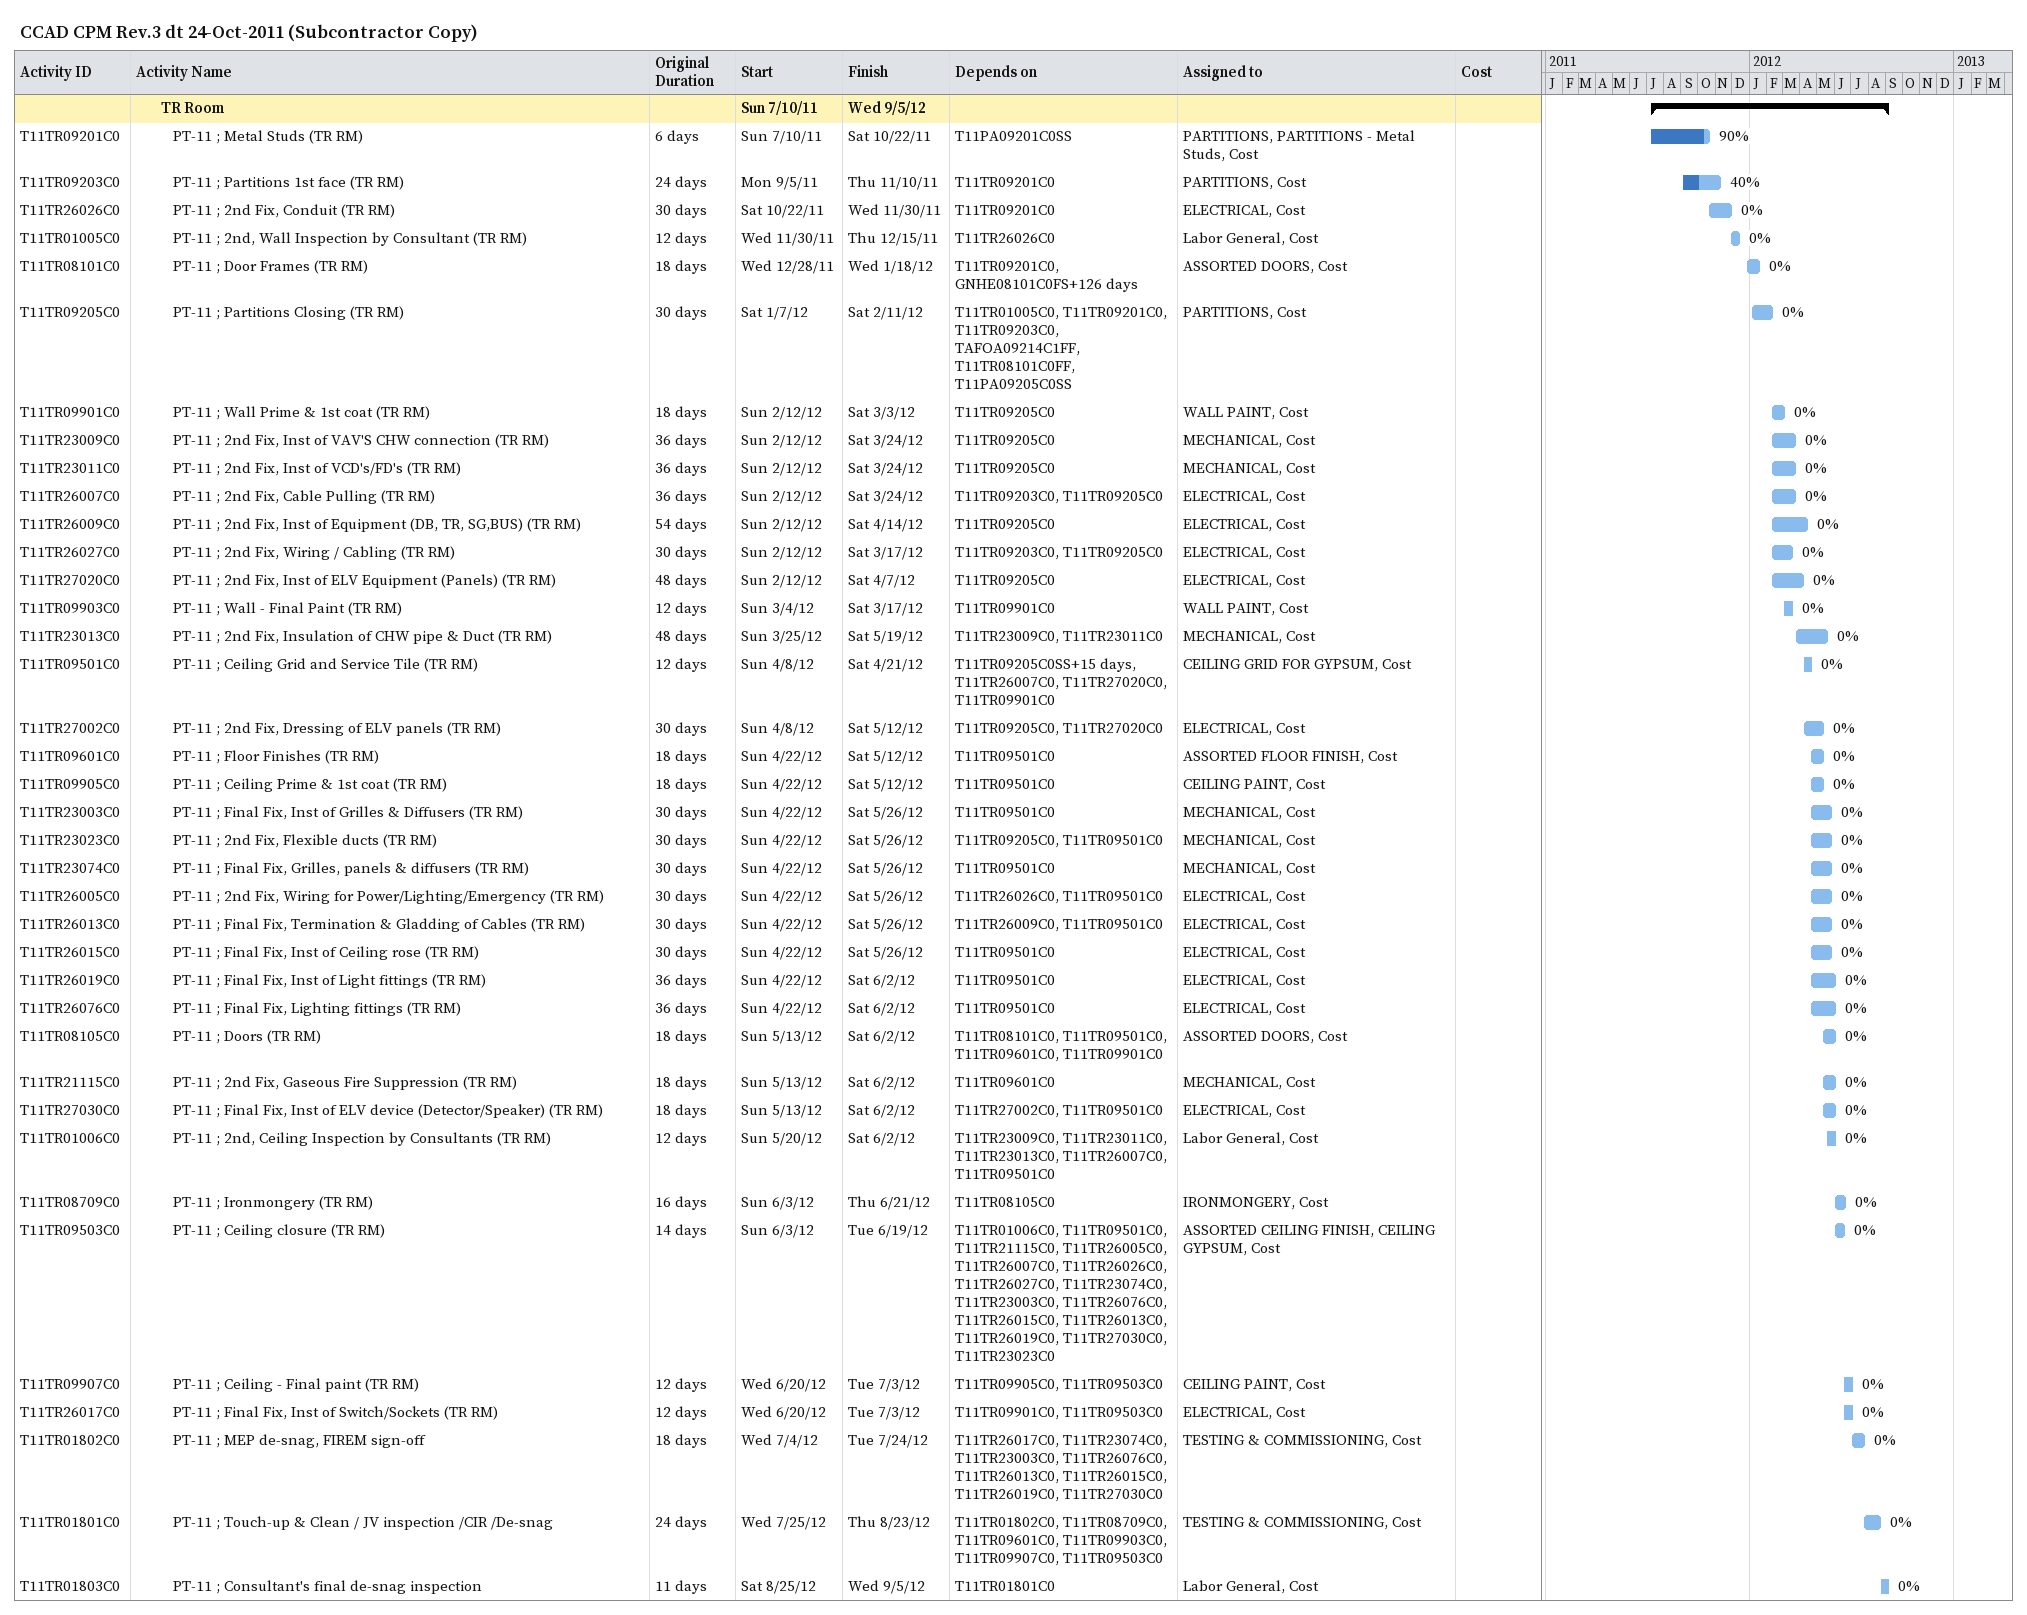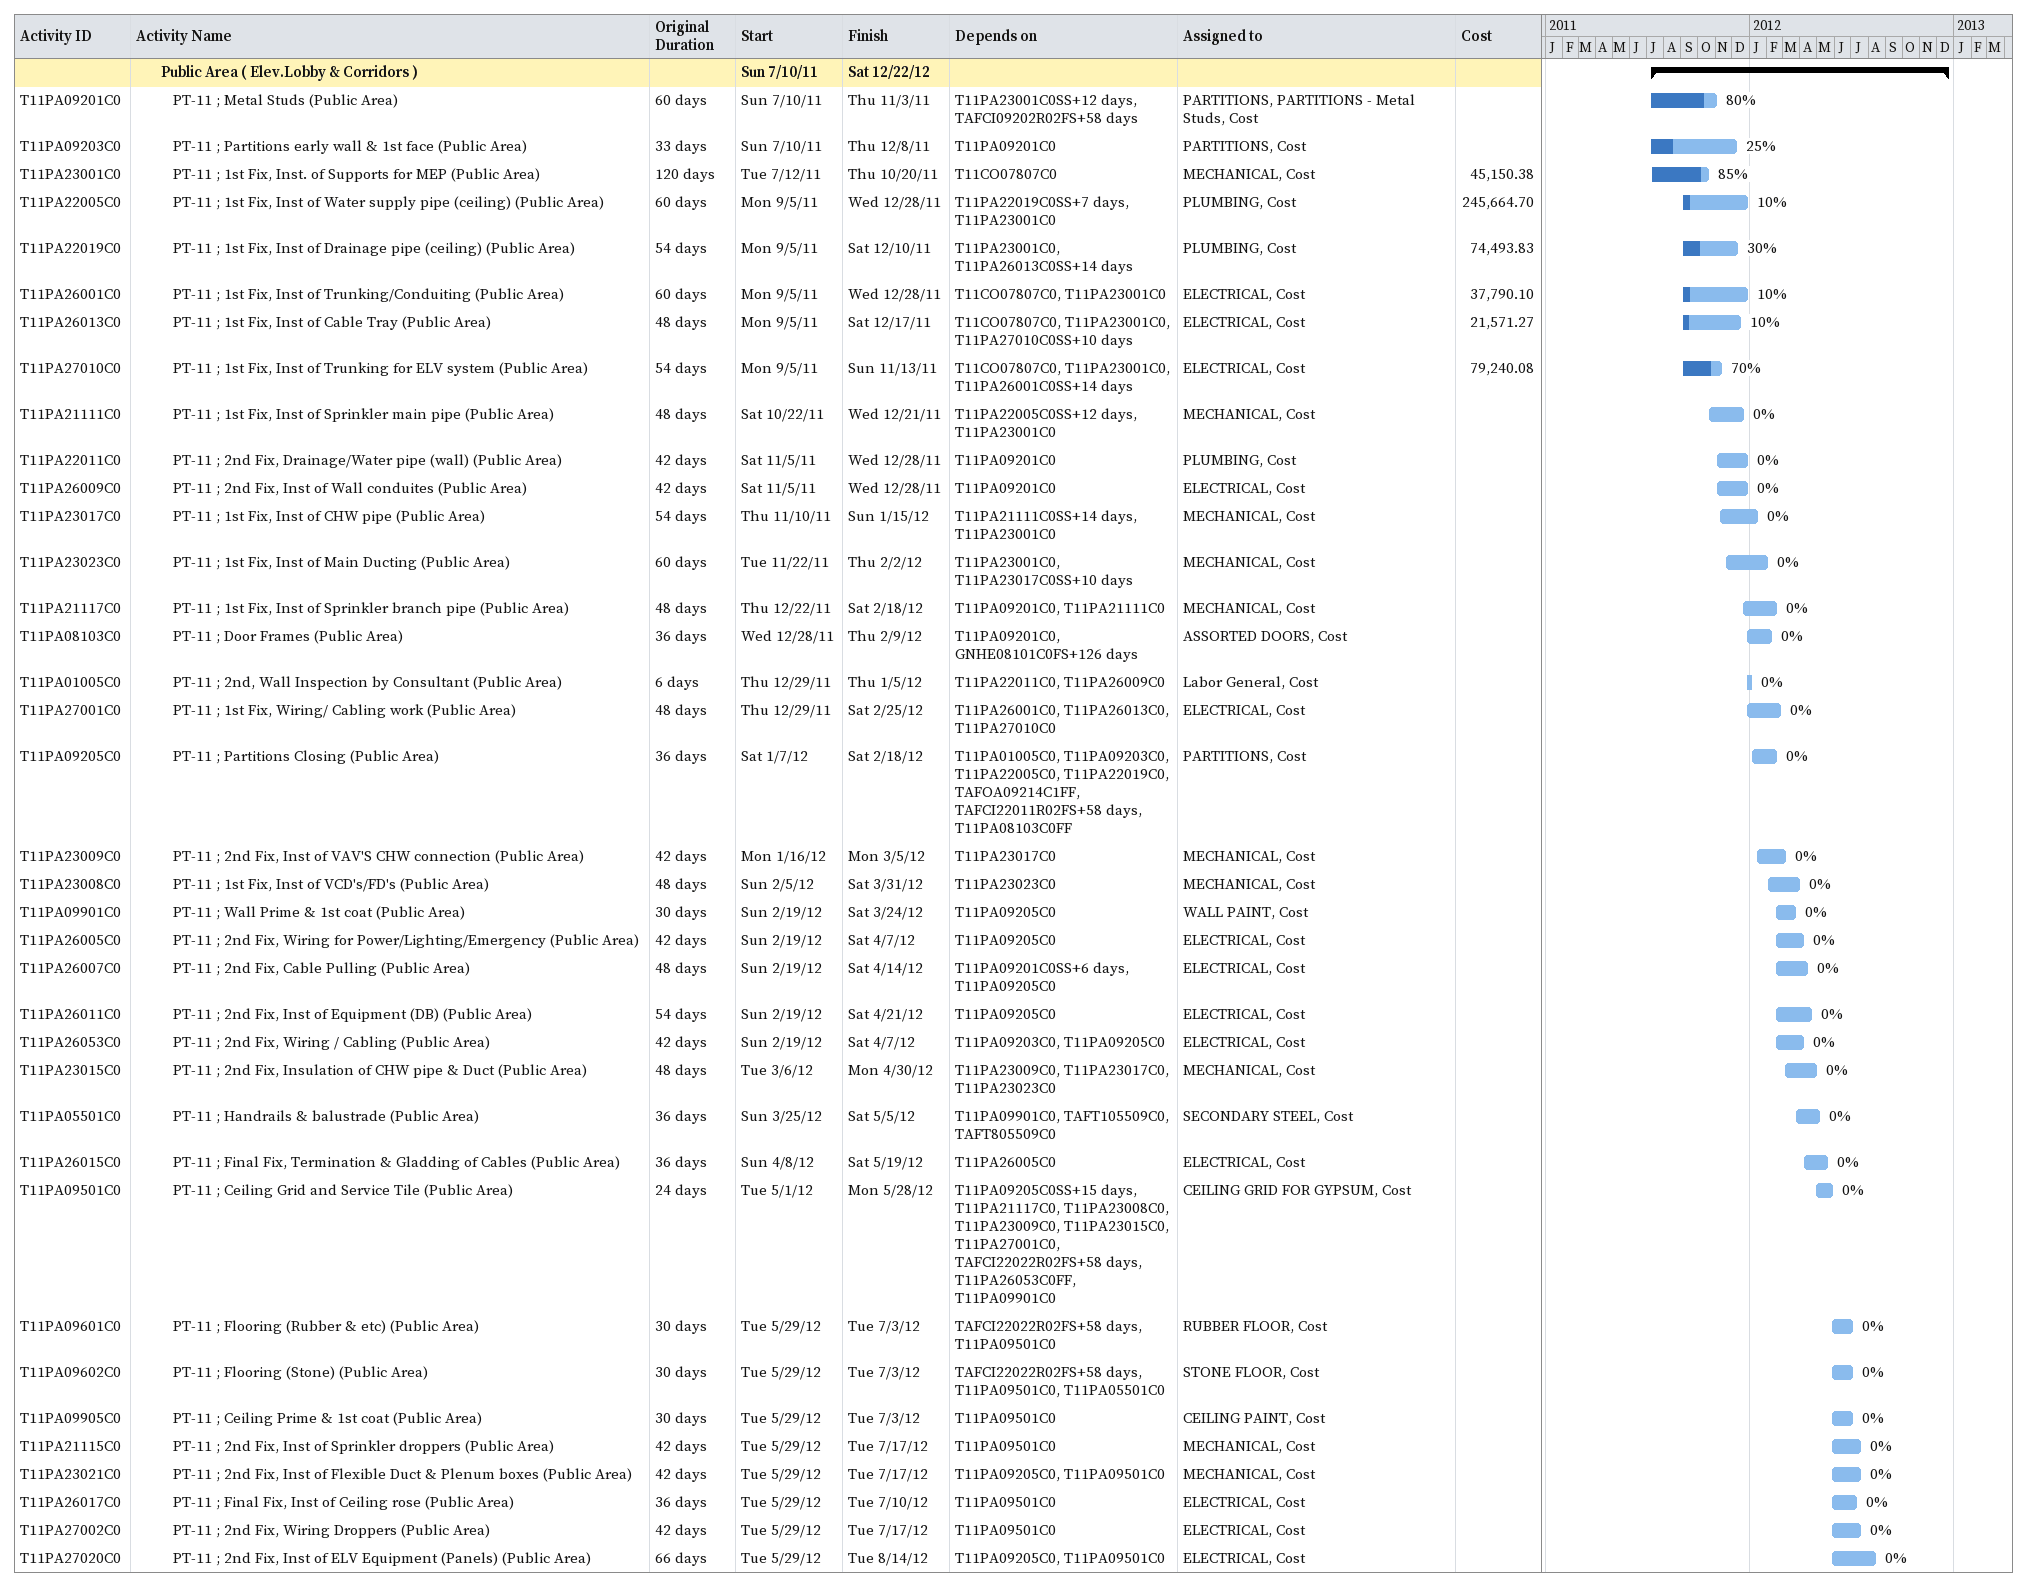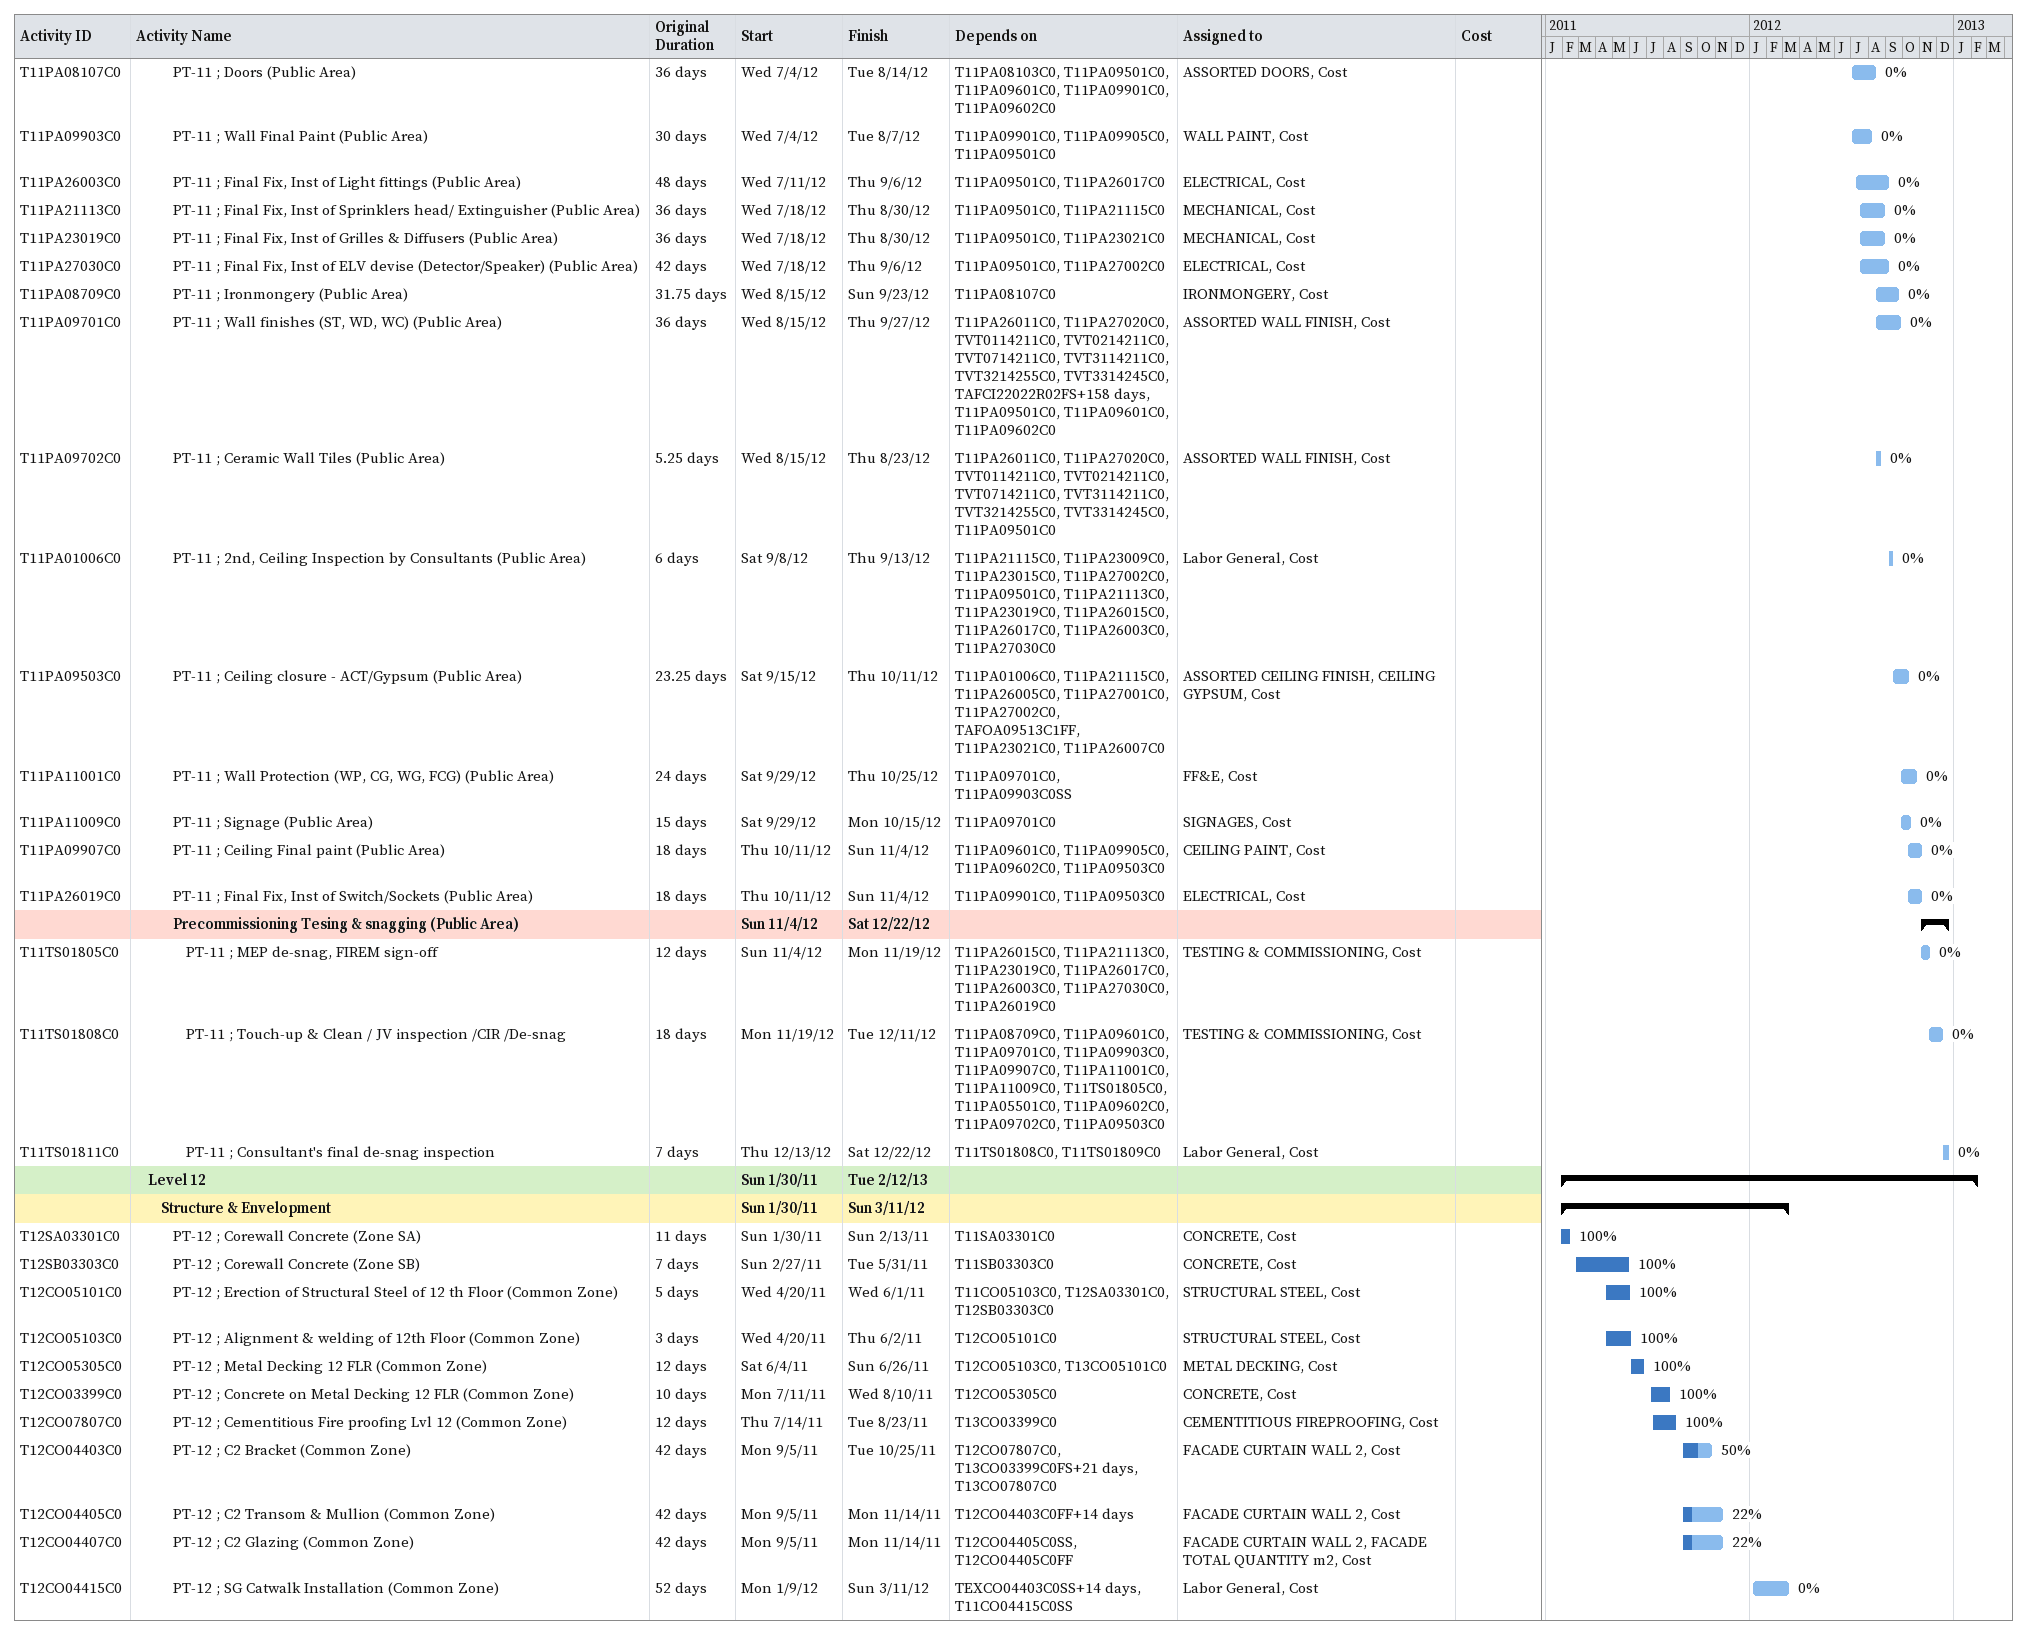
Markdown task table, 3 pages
CCAD CPM Rev.3 dt 24-Oct-2011 (Subcontractor Copy)

| ID | Level | Task | Original duration | Start | Finish | Predecessors | Resources | % complete | Cost |
|---|---|---|---|---|---|---|---|---|---|
|  | 3 | **TR Room** |  | 2011-07-10 | 2012-09-05 |  |  |  |  |
| T11TR09201C0 | 4 | PT-11 ; Metal Studs (TR RM) | 6d | 2011-07-10 | 2011-10-22 | T11PA09201C0SS | PARTITIONS, PARTITIONS - Metal Studs, Cost | 90 |  |
| T11TR09203C0 | 4 | PT-11 ; Partitions 1st face (TR RM) | 24d | 2011-09-05 | 2011-11-10 | T11TR09201C0 | PARTITIONS, Cost | 40 |  |
| T11TR26026C0 | 4 | PT-11 ; 2nd Fix, Conduit (TR RM) | 30d | 2011-10-22 | 2011-11-30 | T11TR09201C0 | ELECTRICAL, Cost | 0 |  |
| T11TR01005C0 | 4 | PT-11 ; 2nd, Wall Inspection by Consultant (TR RM) | 12d | 2011-11-30 | 2011-12-15 | T11TR26026C0 | Labor General, Cost | 0 |  |
| T11TR08101C0 | 4 | PT-11 ; Door Frames (TR RM) | 18d | 2011-12-28 | 2012-01-18 | T11TR09201C0, GNHE08101C0FS+126d | ASSORTED DOORS, Cost | 0 |  |
| T11TR09205C0 | 4 | PT-11 ; Partitions Closing (TR RM) | 30d | 2012-01-07 | 2012-02-11 | T11TR01005C0, T11TR09201C0, T11TR09203C0, TAFOA09214C1FF, T11TR08101C0FF, T11PA09205C0SS | PARTITIONS, Cost | 0 |  |
| T11TR09901C0 | 4 | PT-11 ; Wall Prime & 1st coat (TR RM) | 18d | 2012-02-12 | 2012-03-03 | T11TR09205C0 | WALL PAINT, Cost | 0 |  |
| T11TR23009C0 | 4 | PT-11 ; 2nd Fix, Inst of VAV'S CHW connection (TR RM) | 36d | 2012-02-12 | 2012-03-24 | T11TR09205C0 | MECHANICAL, Cost | 0 |  |
| T11TR23011C0 | 4 | PT-11 ; 2nd Fix, Inst of VCD's/FD's (TR RM) | 36d | 2012-02-12 | 2012-03-24 | T11TR09205C0 | MECHANICAL, Cost | 0 |  |
| T11TR26007C0 | 4 | PT-11 ; 2nd Fix, Cable Pulling (TR RM) | 36d | 2012-02-12 | 2012-03-24 | T11TR09203C0, T11TR09205C0 | ELECTRICAL, Cost | 0 |  |
| T11TR26009C0 | 4 | PT-11 ; 2nd Fix, Inst of Equipment (DB, TR, SG,BUS) (TR RM) | 54d | 2012-02-12 | 2012-04-14 | T11TR09205C0 | ELECTRICAL, Cost | 0 |  |
| T11TR26027C0 | 4 | PT-11 ; 2nd Fix, Wiring / Cabling (TR RM) | 30d | 2012-02-12 | 2012-03-17 | T11TR09203C0, T11TR09205C0 | ELECTRICAL, Cost | 0 |  |
| T11TR27020C0 | 4 | PT-11 ; 2nd Fix, Inst of ELV Equipment (Panels) (TR RM) | 48d | 2012-02-12 | 2012-04-07 | T11TR09205C0 | ELECTRICAL, Cost | 0 |  |
| T11TR09903C0 | 4 | PT-11 ; Wall - Final Paint (TR RM) | 12d | 2012-03-04 | 2012-03-17 | T11TR09901C0 | WALL PAINT, Cost | 0 |  |
| T11TR23013C0 | 4 | PT-11 ; 2nd Fix, Insulation of CHW pipe & Duct (TR RM) | 48d | 2012-03-25 | 2012-05-19 | T11TR23009C0, T11TR23011C0 | MECHANICAL, Cost | 0 |  |
| T11TR09501C0 | 4 | PT-11 ; Ceiling Grid and Service Tile (TR RM) | 12d | 2012-04-08 | 2012-04-21 | T11TR09205C0SS+15d, T11TR26007C0, T11TR27020C0, T11TR09901C0 | CEILING GRID FOR GYPSUM, Cost | 0 |  |
| T11TR27002C0 | 4 | PT-11 ; 2nd Fix, Dressing of ELV panels (TR RM) | 30d | 2012-04-08 | 2012-05-12 | T11TR09205C0, T11TR27020C0 | ELECTRICAL, Cost | 0 |  |
| T11TR09601C0 | 4 | PT-11 ; Floor Finishes (TR RM) | 18d | 2012-04-22 | 2012-05-12 | T11TR09501C0 | ASSORTED FLOOR FINISH, Cost | 0 |  |
| T11TR09905C0 | 4 | PT-11 ; Ceiling Prime & 1st coat (TR RM) | 18d | 2012-04-22 | 2012-05-12 | T11TR09501C0 | CEILING PAINT, Cost | 0 |  |
| T11TR23003C0 | 4 | PT-11 ; Final Fix, Inst of Grilles & Diffusers (TR RM) | 30d | 2012-04-22 | 2012-05-26 | T11TR09501C0 | MECHANICAL, Cost | 0 |  |
| T11TR23023C0 | 4 | PT-11 ; 2nd Fix, Flexible ducts (TR RM) | 30d | 2012-04-22 | 2012-05-26 | T11TR09205C0, T11TR09501C0 | MECHANICAL, Cost | 0 |  |
| T11TR23074C0 | 4 | PT-11 ; Final Fix, Grilles, panels & diffusers (TR RM) | 30d | 2012-04-22 | 2012-05-26 | T11TR09501C0 | MECHANICAL, Cost | 0 |  |
| T11TR26005C0 | 4 | PT-11 ; 2nd Fix, Wiring for Power/Lighting/Emergency (TR RM) | 30d | 2012-04-22 | 2012-05-26 | T11TR26026C0, T11TR09501C0 | ELECTRICAL, Cost | 0 |  |
| T11TR26013C0 | 4 | PT-11 ; Final Fix, Termination & Gladding of Cables (TR RM) | 30d | 2012-04-22 | 2012-05-26 | T11TR26009C0, T11TR09501C0 | ELECTRICAL, Cost | 0 |  |
| T11TR26015C0 | 4 | PT-11 ; Final Fix, Inst of Ceiling rose (TR RM) | 30d | 2012-04-22 | 2012-05-26 | T11TR09501C0 | ELECTRICAL, Cost | 0 |  |
| T11TR26019C0 | 4 | PT-11 ; Final Fix, Inst of Light fittings (TR RM) | 36d | 2012-04-22 | 2012-06-02 | T11TR09501C0 | ELECTRICAL, Cost | 0 |  |
| T11TR26076C0 | 4 | PT-11 ; Final Fix, Lighting fittings (TR RM) | 36d | 2012-04-22 | 2012-06-02 | T11TR09501C0 | ELECTRICAL, Cost | 0 |  |
| T11TR08105C0 | 4 | PT-11 ; Doors (TR RM) | 18d | 2012-05-13 | 2012-06-02 | T11TR08101C0, T11TR09501C0, T11TR09601C0, T11TR09901C0 | ASSORTED DOORS, Cost | 0 |  |
| T11TR21115C0 | 4 | PT-11 ; 2nd Fix, Gaseous Fire Suppression (TR RM) | 18d | 2012-05-13 | 2012-06-02 | T11TR09601C0 | MECHANICAL, Cost | 0 |  |
| T11TR27030C0 | 4 | PT-11 ; Final Fix, Inst of ELV device (Detector/Speaker) (TR RM) | 18d | 2012-05-13 | 2012-06-02 | T11TR27002C0, T11TR09501C0 | ELECTRICAL, Cost | 0 |  |
| T11TR01006C0 | 4 | PT-11 ; 2nd, Ceiling Inspection by Consultants (TR RM) | 12d | 2012-05-20 | 2012-06-02 | T11TR23009C0, T11TR23011C0, T11TR23013C0, T11TR26007C0, T11TR09501C0 | Labor General, Cost | 0 |  |
| T11TR08709C0 | 4 | PT-11 ; Ironmongery (TR RM) | 16d | 2012-06-03 | 2012-06-21 | T11TR08105C0 | IRONMONGERY, Cost | 0 |  |
| T11TR09503C0 | 4 | PT-11 ; Ceiling closure (TR RM) | 14d | 2012-06-03 | 2012-06-19 | T11TR01006C0, T11TR09501C0, T11TR21115C0, T11TR26005C0, T11TR26007C0, T11TR26026C0, T11TR26027C0, T11TR23074C0, T11TR23003C0, T11TR26076C0, T11TR26015C0, T11TR26013C0, T11TR26019C0, T11TR27030C0, T11TR23023C0 | ASSORTED CEILING FINISH, CEILING GYPSUM, Cost | 0 |  |
| T11TR09907C0 | 4 | PT-11 ; Ceiling - Final paint (TR RM) | 12d | 2012-06-20 | 2012-07-03 | T11TR09905C0, T11TR09503C0 | CEILING PAINT, Cost | 0 |  |
| T11TR26017C0 | 4 | PT-11 ; Final Fix, Inst of Switch/Sockets (TR RM) | 12d | 2012-06-20 | 2012-07-03 | T11TR09901C0, T11TR09503C0 | ELECTRICAL, Cost | 0 |  |
| T11TR01802C0 | 4 | PT-11 ; MEP de-snag, FIREM sign-off | 18d | 2012-07-04 | 2012-07-24 | T11TR26017C0, T11TR23074C0, T11TR23003C0, T11TR26076C0, T11TR26013C0, T11TR26015C0, T11TR26019C0, T11TR27030C0 | TESTING & COMMISSIONING, Cost | 0 |  |
| T11TR01801C0 | 4 | PT-11 ; Touch-up & Clean / JV inspection /CIR /De-snag | 24d | 2012-07-25 | 2012-08-23 | T11TR01802C0, T11TR08709C0, T11TR09601C0, T11TR09903C0, T11TR09907C0, T11TR09503C0 | TESTING & COMMISSIONING, Cost | 0 |  |
| T11TR01803C0 | 4 | PT-11 ; Consultant's final de-snag inspection | 11d | 2012-08-25 | 2012-09-05 | T11TR01801C0 | Labor General, Cost | 0 |  |
|  | 3 | **Public Area ( Elev.Lobby & Corridors )** |  | 2011-07-10 | 2012-12-22 |  |  |  |  |
| T11PA09201C0 | 4 | PT-11 ; Metal Studs (Public Area) | 60d | 2011-07-10 | 2011-11-03 | T11PA23001C0SS+12d, TAFCI09202R02FS+58d | PARTITIONS, PARTITIONS - Metal Studs, Cost | 80 |  |
| T11PA09203C0 | 4 | PT-11 ; Partitions early wall & 1st face (Public Area) | 33d | 2011-07-10 | 2011-12-08 | T11PA09201C0 | PARTITIONS, Cost | 25 |  |
| T11PA23001C0 | 4 | PT-11 ; 1st Fix, Inst. of Supports for MEP (Public Area) | 120d | 2011-07-12 | 2011-10-20 | T11CO07807C0 | MECHANICAL, Cost | 85 | 45150.38 |
| T11PA22005C0 | 4 | PT-11 ; 1st Fix, Inst of Water supply pipe (ceiling) (Public Area) | 60d | 2011-09-05 | 2011-12-28 | T11PA22019C0SS+7d, T11PA23001C0 | PLUMBING, Cost | 10 | 245664.70 |
| T11PA22019C0 | 4 | PT-11 ; 1st Fix, Inst of Drainage pipe (ceiling) (Public Area) | 54d | 2011-09-05 | 2011-12-10 | T11PA23001C0, T11PA26013C0SS+14d | PLUMBING, Cost | 30 | 74493.83 |
| T11PA26001C0 | 4 | PT-11 ; 1st Fix, Inst of Trunking/Conduiting (Public Area) | 60d | 2011-09-05 | 2011-12-28 | T11CO07807C0, T11PA23001C0 | ELECTRICAL, Cost | 10 | 37790.10 |
| T11PA26013C0 | 4 | PT-11 ; 1st Fix, Inst of Cable Tray (Public Area) | 48d | 2011-09-05 | 2011-12-17 | T11CO07807C0, T11PA23001C0, T11PA27010C0SS+10d | ELECTRICAL, Cost | 10 | 21571.27 |
| T11PA27010C0 | 4 | PT-11 ; 1st Fix, Inst of Trunking for ELV system (Public Area) | 54d | 2011-09-05 | 2011-11-13 | T11CO07807C0, T11PA23001C0, T11PA26001C0SS+14d | ELECTRICAL, Cost | 70 | 79240.08 |
| T11PA21111C0 | 4 | PT-11 ; 1st Fix, Inst of Sprinkler main pipe (Public Area) | 48d | 2011-10-22 | 2011-12-21 | T11PA22005C0SS+12d, T11PA23001C0 | MECHANICAL, Cost | 0 |  |
| T11PA22011C0 | 4 | PT-11 ; 2nd Fix, Drainage/Water pipe (wall) (Public Area) | 42d | 2011-11-05 | 2011-12-28 | T11PA09201C0 | PLUMBING, Cost | 0 |  |
| T11PA26009C0 | 4 | PT-11 ; 2nd Fix, Inst of Wall conduites (Public Area) | 42d | 2011-11-05 | 2011-12-28 | T11PA09201C0 | ELECTRICAL, Cost | 0 |  |
| T11PA23017C0 | 4 | PT-11 ; 1st Fix, Inst of CHW pipe (Public Area) | 54d | 2011-11-10 | 2012-01-15 | T11PA21111C0SS+14d, T11PA23001C0 | MECHANICAL, Cost | 0 |  |
| T11PA23023C0 | 4 | PT-11 ; 1st Fix, Inst of Main Ducting (Public Area) | 60d | 2011-11-22 | 2012-02-02 | T11PA23001C0, T11PA23017C0SS+10d | MECHANICAL, Cost | 0 |  |
| T11PA21117C0 | 4 | PT-11 ; 1st Fix, Inst of Sprinkler branch pipe (Public Area) | 48d | 2011-12-22 | 2012-02-18 | T11PA09201C0, T11PA21111C0 | MECHANICAL, Cost | 0 |  |
| T11PA08103C0 | 4 | PT-11 ; Door Frames (Public Area) | 36d | 2011-12-28 | 2012-02-09 | T11PA09201C0, GNHE08101C0FS+126d | ASSORTED DOORS, Cost | 0 |  |
| T11PA01005C0 | 4 | PT-11 ; 2nd, Wall Inspection by Consultant (Public Area) | 6d | 2011-12-29 | 2012-01-05 | T11PA22011C0, T11PA26009C0 | Labor General, Cost | 0 |  |
| T11PA27001C0 | 4 | PT-11 ; 1st Fix, Wiring/ Cabling work (Public Area) | 48d | 2011-12-29 | 2012-02-25 | T11PA26001C0, T11PA26013C0, T11PA27010C0 | ELECTRICAL, Cost | 0 |  |
| T11PA09205C0 | 4 | PT-11 ; Partitions Closing (Public Area) | 36d | 2012-01-07 | 2012-02-18 | T11PA01005C0, T11PA09203C0, T11PA22005C0, T11PA22019C0, TAFOA09214C1FF, TAFCI22011R02FS+58d, T11PA08103C0FF | PARTITIONS, Cost | 0 |  |
| T11PA23009C0 | 4 | PT-11 ; 2nd Fix, Inst of VAV'S CHW connection (Public Area) | 42d | 2012-01-16 | 2012-03-05 | T11PA23017C0 | MECHANICAL, Cost | 0 |  |
| T11PA23008C0 | 4 | PT-11 ; 1st Fix, Inst of VCD's/FD's (Public Area) | 48d | 2012-02-05 | 2012-03-31 | T11PA23023C0 | MECHANICAL, Cost | 0 |  |
| T11PA09901C0 | 4 | PT-11 ; Wall Prime & 1st coat (Public Area) | 30d | 2012-02-19 | 2012-03-24 | T11PA09205C0 | WALL PAINT, Cost | 0 |  |
| T11PA26005C0 | 4 | PT-11 ; 2nd Fix, Wiring for Power/Lighting/Emergency (Public Area) | 42d | 2012-02-19 | 2012-04-07 | T11PA09205C0 | ELECTRICAL, Cost | 0 |  |
| T11PA26007C0 | 4 | PT-11 ; 2nd Fix, Cable Pulling (Public Area) | 48d | 2012-02-19 | 2012-04-14 | T11PA09201C0SS+6d, T11PA09205C0 | ELECTRICAL, Cost | 0 |  |
| T11PA26011C0 | 4 | PT-11 ; 2nd Fix, Inst of Equipment (DB) (Public Area) | 54d | 2012-02-19 | 2012-04-21 | T11PA09205C0 | ELECTRICAL, Cost | 0 |  |
| T11PA26053C0 | 4 | PT-11 ; 2nd Fix, Wiring / Cabling (Public Area) | 42d | 2012-02-19 | 2012-04-07 | T11PA09203C0, T11PA09205C0 | ELECTRICAL, Cost | 0 |  |
| T11PA23015C0 | 4 | PT-11 ; 2nd Fix, Insulation of CHW pipe & Duct (Public Area) | 48d | 2012-03-06 | 2012-04-30 | T11PA23009C0, T11PA23017C0, T11PA23023C0 | MECHANICAL, Cost | 0 |  |
| T11PA05501C0 | 4 | PT-11 ; Handrails & balustrade (Public Area) | 36d | 2012-03-25 | 2012-05-05 | T11PA09901C0, TAFT105509C0, TAFT805509C0 | SECONDARY STEEL, Cost | 0 |  |
| T11PA26015C0 | 4 | PT-11 ; Final Fix, Termination & Gladding of Cables (Public Area) | 36d | 2012-04-08 | 2012-05-19 | T11PA26005C0 | ELECTRICAL, Cost | 0 |  |
| T11PA09501C0 | 4 | PT-11 ; Ceiling Grid and Service Tile (Public Area) | 24d | 2012-05-01 | 2012-05-28 | T11PA09205C0SS+15d, T11PA21117C0, T11PA23008C0, T11PA23009C0, T11PA23015C0, T11PA27001C0, TAFCI22022R02FS+58d, T11PA26053C0FF, T11PA09901C0 | CEILING GRID FOR GYPSUM, Cost | 0 |  |
| T11PA09601C0 | 4 | PT-11 ; Flooring (Rubber & etc) (Public Area) | 30d | 2012-05-29 | 2012-07-03 | TAFCI22022R02FS+58d, T11PA09501C0 | RUBBER FLOOR, Cost | 0 |  |
| T11PA09602C0 | 4 | PT-11 ; Flooring (Stone) (Public Area) | 30d | 2012-05-29 | 2012-07-03 | TAFCI22022R02FS+58d, T11PA09501C0, T11PA05501C0 | STONE FLOOR, Cost | 0 |  |
| T11PA09905C0 | 4 | PT-11 ; Ceiling Prime & 1st coat (Public Area) | 30d | 2012-05-29 | 2012-07-03 | T11PA09501C0 | CEILING PAINT, Cost | 0 |  |
| T11PA21115C0 | 4 | PT-11 ; 2nd Fix, Inst of Sprinkler droppers (Public Area) | 42d | 2012-05-29 | 2012-07-17 | T11PA09501C0 | MECHANICAL, Cost | 0 |  |
| T11PA23021C0 | 4 | PT-11 ; 2nd Fix, Inst of Flexible Duct & Plenum boxes (Public Area) | 42d | 2012-05-29 | 2012-07-17 | T11PA09205C0, T11PA09501C0 | MECHANICAL, Cost | 0 |  |
| T11PA26017C0 | 4 | PT-11 ; Final Fix, Inst of Ceiling rose (Public Area) | 36d | 2012-05-29 | 2012-07-10 | T11PA09501C0 | ELECTRICAL, Cost | 0 |  |
| T11PA27002C0 | 4 | PT-11 ; 2nd Fix, Wiring Droppers (Public Area) | 42d | 2012-05-29 | 2012-07-17 | T11PA09501C0 | ELECTRICAL, Cost | 0 |  |
| T11PA27020C0 | 4 | PT-11 ; 2nd Fix, Inst of ELV Equipment (Panels) (Public Area) | 66d | 2012-05-29 | 2012-08-14 | T11PA09205C0, T11PA09501C0 | ELECTRICAL, Cost | 0 |  |
| T11PA08107C0 | 4 | PT-11 ; Doors (Public Area) | 36d | 2012-07-04 | 2012-08-14 | T11PA08103C0, T11PA09501C0, T11PA09601C0, T11PA09901C0, T11PA09602C0 | ASSORTED DOORS, Cost | 0 |  |
| T11PA09903C0 | 4 | PT-11 ; Wall Final Paint (Public Area) | 30d | 2012-07-04 | 2012-08-07 | T11PA09901C0, T11PA09905C0, T11PA09501C0 | WALL PAINT, Cost | 0 |  |
| T11PA26003C0 | 4 | PT-11 ; Final Fix, Inst of Light fittings (Public Area) | 48d | 2012-07-11 | 2012-09-06 | T11PA09501C0, T11PA26017C0 | ELECTRICAL, Cost | 0 |  |
| T11PA21113C0 | 4 | PT-11 ; Final Fix, Inst of Sprinklers head/ Extinguisher (Public Area) | 36d | 2012-07-18 | 2012-08-30 | T11PA09501C0, T11PA21115C0 | MECHANICAL, Cost | 0 |  |
| T11PA23019C0 | 4 | PT-11 ; Final Fix, Inst of Grilles & Diffusers (Public Area) | 36d | 2012-07-18 | 2012-08-30 | T11PA09501C0, T11PA23021C0 | MECHANICAL, Cost | 0 |  |
| T11PA27030C0 | 4 | PT-11 ; Final Fix, Inst of ELV devise (Detector/Speaker) (Public Area) | 42d | 2012-07-18 | 2012-09-06 | T11PA09501C0, T11PA27002C0 | ELECTRICAL, Cost | 0 |  |
| T11PA08709C0 | 4 | PT-11 ; Ironmongery (Public Area) | 31.75d | 2012-08-15 | 2012-09-23 | T11PA08107C0 | IRONMONGERY, Cost | 0 |  |
| T11PA09701C0 | 4 | PT-11 ; Wall finishes (ST, WD, WC) (Public Area) | 36d | 2012-08-15 | 2012-09-27 | T11PA26011C0, T11PA27020C0, TVT0114211C0, TVT0214211C0, TVT0714211C0, TVT3114211C0, TVT3214255C0, TVT3314245C0, TAFCI22022R02FS+158d, T11PA09501C0, T11PA09601C0, T11PA09602C0 | ASSORTED WALL FINISH, Cost | 0 |  |
| T11PA09702C0 | 4 | PT-11 ; Ceramic Wall Tiles (Public Area) | 5.25d | 2012-08-15 | 2012-08-23 | T11PA26011C0, T11PA27020C0, TVT0114211C0, TVT0214211C0, TVT0714211C0, TVT3114211C0, TVT3214255C0, TVT3314245C0, T11PA09501C0 | ASSORTED WALL FINISH, Cost | 0 |  |
| T11PA01006C0 | 4 | PT-11 ; 2nd, Ceiling Inspection by Consultants (Public Area) | 6d | 2012-09-08 | 2012-09-13 | T11PA21115C0, T11PA23009C0, T11PA23015C0, T11PA27002C0, T11PA09501C0, T11PA21113C0, T11PA23019C0, T11PA26015C0, T11PA26017C0, T11PA26003C0, T11PA27030C0 | Labor General, Cost | 0 |  |
| T11PA09503C0 | 4 | PT-11 ; Ceiling closure - ACT/Gypsum (Public Area) | 23.25d | 2012-09-15 | 2012-10-11 | T11PA01006C0, T11PA21115C0, T11PA26005C0, T11PA27001C0, T11PA27002C0, TAFOA09513C1FF, T11PA23021C0, T11PA26007C0 | ASSORTED CEILING FINISH, CEILING GYPSUM, Cost | 0 |  |
| T11PA11001C0 | 4 | PT-11 ; Wall Protection (WP, CG, WG, FCG) (Public Area) | 24d | 2012-09-29 | 2012-10-25 | T11PA09701C0, T11PA09903C0SS | FF&E, Cost | 0 |  |
| T11PA11009C0 | 4 | PT-11 ; Signage (Public Area) | 15d | 2012-09-29 | 2012-10-15 | T11PA09701C0 | SIGNAGES, Cost | 0 |  |
| T11PA09907C0 | 4 | PT-11 ; Ceiling Final paint (Public Area) | 18d | 2012-10-11 | 2012-11-04 | T11PA09601C0, T11PA09905C0, T11PA09602C0, T11PA09503C0 | CEILING PAINT, Cost | 0 |  |
| T11PA26019C0 | 4 | PT-11 ; Final Fix, Inst of Switch/Sockets (Public Area) | 18d | 2012-10-11 | 2012-11-04 | T11PA09901C0, T11PA09503C0 | ELECTRICAL, Cost | 0 |  |
|  | 4 | **Precommissioning Tesing & snagging (Public Area)** |  | 2012-11-04 | 2012-12-22 |  |  |  |  |
| T11TS01805C0 | 5 | PT-11 ; MEP de-snag, FIREM sign-off | 12d | 2012-11-04 | 2012-11-19 | T11PA26015C0, T11PA21113C0, T11PA23019C0, T11PA26017C0, T11PA26003C0, T11PA27030C0, T11PA26019C0 | TESTING & COMMISSIONING, Cost | 0 |  |
| T11TS01808C0 | 5 | PT-11 ; Touch-up & Clean / JV inspection /CIR /De-snag | 18d | 2012-11-19 | 2012-12-11 | T11PA08709C0, T11PA09601C0, T11PA09701C0, T11PA09903C0, T11PA09907C0, T11PA11001C0, T11PA11009C0, T11TS01805C0, T11PA05501C0, T11PA09602C0, T11PA09702C0, T11PA09503C0 | TESTING & COMMISSIONING, Cost | 0 |  |
| T11TS01811C0 | 5 | PT-11 ; Consultant's final de-snag inspection | 7d | 2012-12-13 | 2012-12-22 | T11TS01808C0, T11TS01809C0 | Labor General, Cost | 0 |  |
|  | 2 | **Level 12** |  | 2011-01-30 | 2013-02-12 |  |  |  |  |
|  | 3 | **Structure & Envelopment** |  | 2011-01-30 | 2012-03-11 |  |  |  |  |
| T12SA03301C0 | 4 | PT-12 ; Corewall Concrete (Zone SA) | 11d | 2011-01-30 | 2011-02-13 | T11SA03301C0 | CONCRETE, Cost | 100 |  |
| T12SB03303C0 | 4 | PT-12 ; Corewall Concrete (Zone SB) | 7d | 2011-02-27 | 2011-05-31 | T11SB03303C0 | CONCRETE, Cost | 100 |  |
| T12CO05101C0 | 4 | PT-12 ; Erection of Structural Steel of 12 th Floor (Common Zone) | 5d | 2011-04-20 | 2011-06-01 | T11CO05103C0, T12SA03301C0, T12SB03303C0 | STRUCTURAL STEEL, Cost | 100 |  |
| T12CO05103C0 | 4 | PT-12 ; Alignment & welding of 12th Floor (Common Zone) | 3d | 2011-04-20 | 2011-06-02 | T12CO05101C0 | STRUCTURAL STEEL, Cost | 100 |  |
| T12CO05305C0 | 4 | PT-12 ; Metal Decking 12 FLR (Common Zone) | 12d | 2011-06-04 | 2011-06-26 | T12CO05103C0, T13CO05101C0 | METAL DECKING, Cost | 100 |  |
| T12CO03399C0 | 4 | PT-12 ; Concrete on Metal Decking 12 FLR (Common Zone) | 10d | 2011-07-11 | 2011-08-10 | T12CO05305C0 | CONCRETE, Cost | 100 |  |
| T12CO07807C0 | 4 | PT-12 ; Cementitious Fire proofing Lvl 12 (Common Zone) | 12d | 2011-07-14 | 2011-08-23 | T13CO03399C0 | CEMENTITIOUS FIREPROOFING, Cost | 100 |  |
| T12CO04403C0 | 4 | PT-12 ; C2 Bracket (Common Zone) | 42d | 2011-09-05 | 2011-10-25 | T12CO07807C0, T13CO03399C0FS+21d, T13CO07807C0 | FACADE CURTAIN WALL 2, Cost | 50 |  |
| T12CO04405C0 | 4 | PT-12 ; C2 Transom & Mullion (Common Zone) | 42d | 2011-09-05 | 2011-11-14 | T12CO04403C0FF+14d | FACADE CURTAIN WALL 2, Cost | 22 |  |
| T12CO04407C0 | 4 | PT-12 ; C2 Glazing (Common Zone) | 42d | 2011-09-05 | 2011-11-14 | T12CO04405C0SS, T12CO04405C0FF | FACADE CURTAIN WALL 2, FACADE TOTAL QUANTITY m2, Cost | 22 |  |
| T12CO04415C0 | 4 | PT-12 ; SG Catwalk Installation (Common Zone) | 52d | 2012-01-09 | 2012-03-11 | TEXCO04403C0SS+14d, T11CO04415C0SS | Labor General, Cost | 0 |  |
